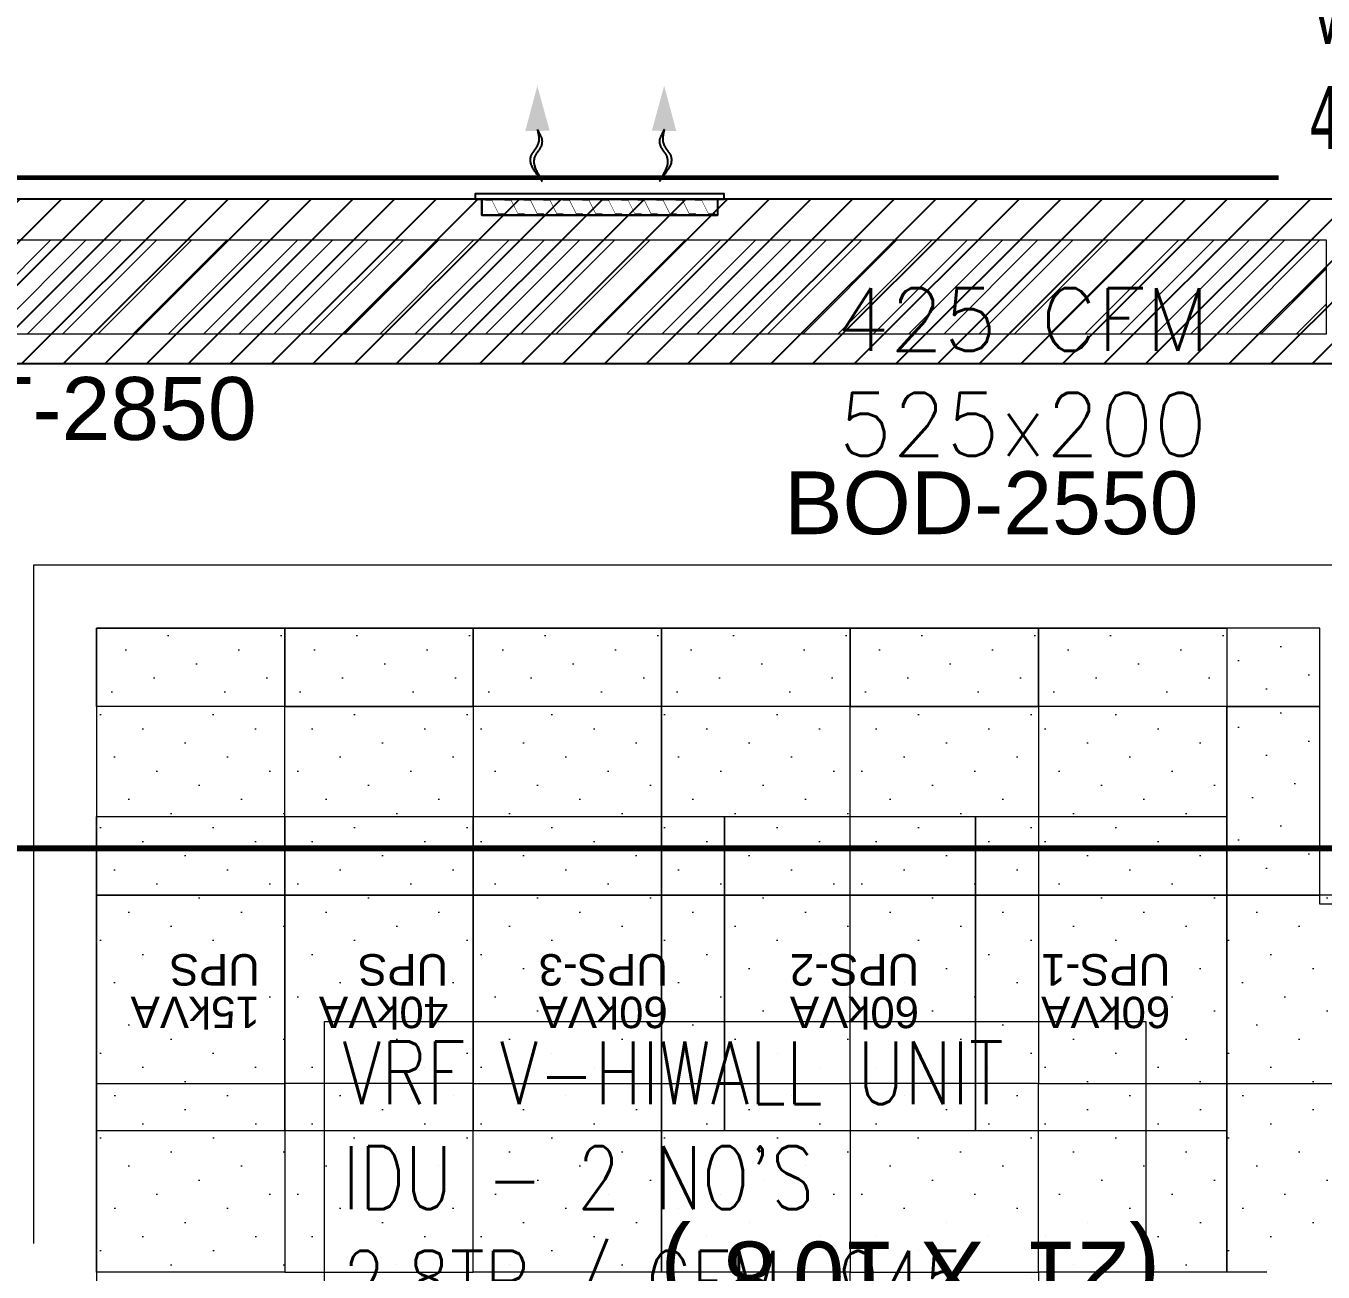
# Model space of a CAD drawing. Header units: millimetres. Extents: x -81374 to 485233, y -39075 to 157313.
# Drawn here: x 42463 to 46594, y 14884 to 18850 of the extents above; entities that cross this region are included whole.
import ezdxf
from ezdxf.enums import TextEntityAlignment as Align

# ---------------------------------------------------------------- set-up
doc = ezdxf.new("R2010")
doc.units = ezdxf.units.MM
doc.linetypes.add('HIDDEN', pattern=[0.375, 0.25, -0.125])
for name, color, linetype, lineweight in [('CB-AC CABLE TRAY', 213, 'Continuous', 15), ('DRAIN PIPE', 76, 'Continuous', 30), ('G-IMPT', 8, 'Continuous', 5), ('M HVAC GRILLE', 6, 'Continuous', 13), ('M-HVAC-EQUIP TEXT', 230, 'Continuous', 0), ('P-PIPE-IDEN', 7, 'Continuous', 9), ('VRF -COPPER PIPE', 4, 'Continuous', 9)]:
    doc.layers.add(name, color=color, linetype=linetype, lineweight=lineweight)
for name, color, linetype in [('ceilings', 253, 'Continuous'), ('M-HVAC ELLIPTICAL DUCT', 6, 'Continuous'), ('M-HVAC VRV PIPE', 152, 'Continuous'), ('M-HVAC-ELEPTICAL DUCT', 6, 'Continuous'), ('M-HVAC-GRIL', 6, 'Continuous'), ('M-HVAC-INSULATION', 8, 'Continuous'), ('M-HVAC-SUPP', 4, 'Continuous'), ('M-HVAC-TEXT', 7, 'Continuous')]:
    doc.layers.add(name, color=color, linetype=linetype)
doc.styles.add('Arial', font='arial.ttf', dxfattribs={"height": 3})
doc.styles.add('Arial_2', font='arial.ttf', dxfattribs={"height": 75})
doc.styles.add('Herbalife_Third Floor - Furniture Layout - 210201$0$CG', font='GOTHIC.TTF')
doc.styles.add('HVAC TEXT', font='Romans.shx', dxfattribs={"width": 0.8, "height": 100})
doc.styles.add('R', font='romans.shx')
doc.styles.add('romans', font='stylu.ttf', dxfattribs={"height": 125})
doc.styles.get("Standard").update_dxf_attribs({"font": 'arial.ttf'})

# ---------------------------------------------------------------- blocks, each defined once
blk = doc.blocks.new('floor plan 1')
at = {"layer": 'G-IMPT', "color": 8, "ltscale": 500}
for p, q in [((15683, -56209.4), (15683, -52559.4)), ((15483, -56009.4), (15483, -52759.4)), ((11883, -55409.4), (11883, -54409.4)), ((11883, -54409.4), (12683, -54409.4)), ((12683, -54409.4), (12683, -55409.4)), ((12683, -55409.4), (12683, -54409.4)), ((12683, -54409.4), (13483, -54409.4)), ((13483, -54409.4), (13483, -55409.4)), ((13483, -55409.4), (13483, -54409.4)), ((13483, -54409.4), (14283, -54409.4)), ((14283, -54409.4), (14283, -55409.4)), ((14283, -55409.4), (14283, -54409.4)), ((14283, -54409.4), (14883, -54409.4)), ((14883, -54409.4), (14883, -55409.4)), ((14883, -55409.4), (14883, -54409.4)), ((14883, -54409.4), (15483, -54409.4)), ((15483, -54409.4), (15483, -55409.4)), ((11386.8, -55130.2), (11586.8, -55130.2)), ((11586.8, -55130.2), (11586.8, -56009.4)), ((12683, -55409.4), (11883, -55409.4)), ((13483, -55409.4), (12683, -55409.4)), ((14283, -55409.4), (13483, -55409.4)), ((14883, -55409.4), (14283, -55409.4)), ((15483, -55409.4), (14883, -55409.4)), ((11586.8, -56009.4), (15483, -56009.4)), ((11386.8, -56209.4), (15683, -56209.4))]:
    blk.add_line(p, q, dxfattribs=at)
for s, height, style, p in [('(21\' X 10\'8")', 220, 'Herbalife_Third Floor - Furniture Layout - 210201$0$CG', (12096.1, -54056.2)), ('60kVA', 100, 'Arial', (12063, -54835.8, 0)), ('60kVA', 100, 'Arial', (12863, -54835.8, 0)), ('60kVA', 100, 'Arial', (13663, -54835.8, 0)), ('40kVA', 100, 'Arial', (14362.7, -54835.8, 0)), ('15kVA', 100, 'Arial', (14962.5, -54835.8, 0)), ('UPS-1', 100, 'Arial', (12063, -54971.4, 0)), ('UPS-2', 100, 'Arial', (12863, -54971.4, 0)), ('UPS-3', 100, 'Arial', (13663, -54971.4, 0)), ('UPS', 100, 'Arial', (14362.7, -54971.4, 0)), ('UPS', 100, 'Arial', (14962.5, -54971.4, 0))]:
    blk.add_text(s, height=height, dxfattribs=dict(at, style=style)).set_placement(p)
for rotation, p in [(359.9992, (39680.6, -4989.6, 0)), (359.9992, (35886.7, -10139.3, 0)), (270.0008, (28873.3, -20643.5, 0)), (359.9992, (11975.3, -26935.4, 0)), (359.9992, (15267.6, -26935.4, 0)), (359.9992, (26686.3, -26987.7, 0)), (270.0008, (15861.1, -28615, 0)), (89.9992, (23697.8, -33300.6, 0)), (89.9992, (23597.9, -35337.7, 0)), (89.9992, (23597.9, -37388.3, 0)), (359.9992, (13750.4, -37781.5, 0)), (89.9992, (23697.8, -40746.8, 0)), (89.9992, (23597.8, -44302.5, 0)), (89.9992, (23597.8, -46399.1, 0)), (89.9992, (23697.8, -48339.8, 0)), (89.9992, (23697.8, -54280, 0)), (359.9992, (27418.1, -55702.4, 0)), (89.9992, (9671.9, -65856.5, 0)), (359.9992, (4684.1, -67403.4, 0)), (359.9992, (8737.2, -67403.4, 0))]:
    blk.add_attdef('PARTITIONTYPE', text='', height=200, rotation=rotation, dxfattribs=at).set_placement(p, align=Align.MIDDLE_CENTER)
blk = doc.blocks.new('GRID')
at = {"layer": 'ceilings', "lineweight": 5, "transparency": 33554597}
h = blk.add_hatch(dxfattribs=at)
h.set_pattern_fill('DOTS', color=8, scale=80, angle=45)
h.paths.add_polyline_path([(56229.9, 61282.6), (56229.9, 61882.6), (56829.9, 61882.6), (56829.9, 61282.6)])
at = {"layer": 'ceilings', "color": 8, "lineweight": 5}
blk.add_lwpolyline([(56229.9, 61282.6), (56229.9, 61882.6), (56829.9, 61882.6), (56829.9, 61282.6)], close=True, dxfattribs=at)
blk = doc.blocks.new('RAAAA')
at = {"linetype": 'Continuous', "ltscale": 1000}
for points in [[(363, 0, 0), (363, 0, 0), (364, 0, 0), (364, 0, 0), (365, 0, 0), (366, 0, 0), (367, -1, 0), (368, -1, 0), (369, -1, 0), (371, -1, 0), (373, -2, 0), (374, -2, 0), (377, -2, 0), (379, -3, 0), (381, -3, 0), (384, -4, 0), (387, -4, 0), (390, -5, 0), (393, -5, 0), (397, -6, 0), (400, -6, 0), (404, -7, 0), (408, -8, 0), (412, -8, 0), (416, -9, 0), (421, -10, 0), (421, -10, 0), (425, -11, 0), (430, -11, 0), (435, -11, 0), (439, -11, 0), (444, -11, 0), (449, -11, 0), (454, -10, 0), (459, -10, 0), (464, -9, 0), (468, -7, 0), (473, -6, 0), (478, -4, 0), (483, -2, 0), (488, 0, 0), (494, 2, 0), (499, 4, 0), (504, 7, 0), (509, 10, 0), (514, 13, 0), (519, 16, 0), (525, 20, 0), (530, 24, 0), (535, 28, 0), (541, 32, 0), (546, 36, 0), (546, 36, 0), (552, 40, 0), (557, 44, 0), (563, 48, 0), (568, 51, 0), (574, 54, 0), (580, 56, 0), (586, 58, 0), (592, 60, 0), (598, 61, 0), (604, 62, 0), (610, 62, 0), (616, 62, 0), (622, 62, 0), (628, 61, 0), (635, 60, 0), (641, 59, 0), (648, 57, 0), (654, 55, 0), (661, 52, 0), (668, 49, 0), (675, 46, 0), (681, 42, 0), (688, 38, 0), (695, 33, 0), (702, 28, 0), (702, 28, 0), (709, 23, 0), (716, 19, 0), (722, 14, 0), (728, 10, 0), (734, 5, 0), (740, 1, 0), (745, -2, 0), (750, -6, 0), (755, -9, 0), (759, -13, 0), (763, -15, 0), (767, -18, 0), (771, -21, 0), (774, -23, 0), (777, -25, 0), (779, -27, 0), (782, -29, 0), (784, -31, 0), (786, -32, 0), (787, -33, 0), (789, -34, 0), (790, -35, 0), (790, -35, 0), (791, -35, 0), (791, -36, 0)], [(363, 0, 0), (363, 0, 0), (364, 0, 0), (364, 0, 0), (365, -1, 0), (366, -1, 0), (367, -2, 0), (368, -2, 0), (369, -3, 0), (371, -4, 0), (373, -5, 0), (374, -5, 0), (377, -6, 0), (379, -8, 0), (381, -9, 0), (384, -10, 0), (387, -12, 0), (390, -13, 0), (393, -15, 0), (397, -16, 0), (400, -18, 0), (404, -20, 0), (408, -22, 0), (412, -24, 0), (416, -26, 0), (421, -28, 0), (421, -28, 0), (425, -30, 0), (430, -32, 0), (435, -34, 0), (439, -35, 0), (444, -36, 0), (449, -37, 0), (454, -37, 0), (459, -38, 0), (464, -38, 0), (468, -37, 0), (473, -37, 0), (478, -36, 0), (483, -35, 0), (488, -33, 0), (494, -32, 0), (499, -30, 0), (504, -28, 0), (509, -25, 0), (514, -22, 0), (519, -19, 0), (525, -16, 0), (530, -13, 0), (535, -9, 0), (541, -5, 0), (546, 0, 0), (546, 0, 0), (552, 4, 0), (557, 8, 0), (563, 12, 0), (568, 15, 0), (574, 18, 0), (580, 21, 0), (586, 23, 0), (592, 25, 0), (598, 27, 0), (604, 28, 0), (610, 29, 0), (616, 30, 0), (622, 30, 0), (628, 31, 0), (635, 30, 0), (641, 30, 0), (648, 29, 0), (654, 28, 0), (661, 26, 0), (668, 24, 0), (675, 22, 0), (681, 20, 0), (688, 17, 0), (695, 14, 0), (702, 10, 0), (702, 10, 0), (709, 7, 0), (716, 3, 0), (722, 0, 0), (728, -3, 0), (734, -6, 0), (740, -9, 0), (745, -12, 0), (750, -14, 0), (755, -17, 0), (759, -19, 0), (763, -21, 0), (767, -23, 0), (771, -25, 0), (774, -27, 0), (777, -28, 0), (779, -30, 0), (782, -31, 0), (784, -32, 0), (786, -33, 0), (787, -34, 0), (789, -34, 0), (790, -35, 0), (790, -35, 0), (791, -35, 0), (791, -36, 0)]]:
    blk.add_polyline3d(points, dxfattribs=at)
blk.add_solid([(373, 101), (0, 0), (373, -101)], dxfattribs=at)
blk = doc.blocks.new('zw$77DE')
at = {"layer": 'M-HVAC-GRIL', "linetype": 'ByBlock'}
blk.add_lwpolyline([(0, 750), (0, 771.4), (-17.1, 771.4), (-17.1, -21.4), (0, -21.4), (0, 0), (0, 750), (51.4, 750), (51.4, 0), (0, 0), (51.4, 0), (51.4, 750), (51.4, 750)], dxfattribs=at)
at = {"layer": 'M-HVAC-GRIL', "lineweight": 0, "const_width": 1.71}
for points in [[(3.9, 678.6), (3.9, 700.1), (46.7, 721.5), (46.7, 742.9)], [(3.9, 617.2), (3.9, 638.6), (46.7, 660.1), (46.7, 681.5)], [(3.9, 555.8), (3.9, 577.2), (46.7, 598.6), (46.7, 620.1)], [(3.9, 495.6), (3.9, 517.1), (46.7, 538.5), (46.7, 559.9)], [(3.9, 444), (3.9, 465.4), (46.7, 486.8), (46.7, 508.3)], [(3.9, 381.8), (3.9, 403.2), (46.7, 424.7), (46.7, 446.1)], [(3.9, 319.7), (3.9, 341.1), (46.7, 362.5), (46.7, 384)], [(3.9, 257.5), (3.9, 279), (46.7, 300.4), (46.7, 321.8)], [(3.9, 195.4), (3.9, 216.8), (46.7, 238.2), (46.7, 259.7)], [(3.9, 133.2), (3.9, 154.7), (46.7, 176.1), (46.7, 197.5)], [(3.9, 71.8), (3.9, 93.2), (46.7, 114.7), (46.7, 136.1)], [(3.9, 10.4), (3.9, 31.8), (46.7, 53.2), (46.7, 74.7)]]:
    blk.add_lwpolyline(points, dxfattribs=at)
at = {"layer": 'M-HVAC-SUPP'}
for p, xscale, yscale, zscale, rotation in [((-360.3, 580.5), 0.3839999997941416, 0.3839999997941416, 0.3839999997941416, 359.7971218112731), ((-360.3, 176.5), -0.3839999997941415, 0.3839999997941436, 0.3839999997941436, 180.2028781887378)]:
    blk.add_blockref('RAAAA', p, dxfattribs=dict(at, xscale=xscale, yscale=yscale, zscale=zscale, rotation=rotation))
blk = doc.blocks.new('jyfhg')
at = {"layer": 'M HVAC GRILLE', "color": 7}
blk.add_blockref('zw$77DE', (-100, -700), dxfattribs=at)
blk = doc.blocks.new('*U148')
at = {"layer": 'CB-AC CABLE TRAY', "true_color": 0xa953a0}
h = blk.add_hatch(dxfattribs=at)
h.set_pattern_fill('ANSI31', color=215, scale=25)
h.set_pattern_definition([(45, (-899224.91, 1102908.81), (-56.1266008, 56.1266008), [])])
h.paths.add_polyline_path([(-88704.9, -150.4), (-88704.9, 149.6), (-83160.6, 149.6), (-83160.6, -150.4)])
at = {"layer": 'CB-AC CABLE TRAY', "color": 215, "true_color": 0xa953a0}
blk.add_lwpolyline([(-88704.9, -150.4), (-88704.9, 149.6), (-83160.6, 149.6), (-83160.6, -150.4)], close=True, dxfattribs=at)

msp = doc.modelspace()

# ---------------------------------------------------------------- hatches: boundary and pattern name
at = {"layer": 'ceilings', "lineweight": 5, "true_color": 0x136734}
h = msp.add_hatch(dxfattribs=at)
h.set_pattern_fill('DOTS', color=116, scale=80, angle=135)
h.set_pattern_definition([(135, (2460.62, -10345.16), (-134.70384, -44.90128), [0, -127])])
h.paths.add_polyline_path([(42687.8, 16934), (43287.8, 16934), (43287.8, 16684), (42687.8, 16684)])
h = msp.add_hatch(dxfattribs=at)
h.set_pattern_fill('DOTS', color=116, scale=80, angle=135)
h.set_pattern_definition([(135, (3060.62, -10345.16), (-134.70384, -44.90128), [0, -127])])
h.paths.add_polyline_path([(43287.8, 16934), (43887.8, 16934), (43887.8, 16684), (43287.8, 16684)])
h = msp.add_hatch(dxfattribs=at)
h.set_pattern_fill('DOTS', color=116, scale=80, angle=135)
h.set_pattern_definition([(135, (3660.62, -10345.16), (-134.70384, -44.90128), [0, -127])])
h.paths.add_polyline_path([(43887.8, 16934), (44487.8, 16934), (44487.8, 16684), (43887.8, 16684)])
h = msp.add_hatch(dxfattribs=at)
h.set_pattern_fill('DOTS', color=116, scale=80, angle=135)
h.set_pattern_definition([(135, (4260.62, -10345.16), (-134.70384, -44.90128), [0, -127])])
h.paths.add_polyline_path([(44487.8, 16934), (45087.8, 16934), (45087.8, 16684), (44487.8, 16684)])
h = msp.add_hatch(dxfattribs=at)
h.set_pattern_fill('DOTS', color=116, scale=80, angle=135)
h.set_pattern_definition([(135, (4860.62, -10345.16), (-134.70384, -44.90128), [0, -127])])
h.paths.add_polyline_path([(45087.8, 16934), (45687.8, 16934), (45687.8, 16684), (45087.8, 16684)])
h = msp.add_hatch(dxfattribs=at)
h.set_pattern_fill('DOTS', color=116, scale=80, angle=135)
h.set_pattern_definition([(135, (5460.62, -10345.16), (-134.70384, -44.90128), [0, -127])])
h.paths.add_polyline_path([(45687.8, 16934), (46287.8, 16934), (46287.8, 16684), (45687.8, 16684)])
h = msp.add_hatch(dxfattribs=at)
h.set_pattern_fill('DOTS', color=116, scale=80, angle=135)
h.set_pattern_definition([(135, (84715.05, 40044.27), (-134.70384, -44.90128), [0, -127])])
h.paths.add_polyline_path([(46584, 16934), (46287.8, 16934), (46287.8, 16654.8), (46584, 16654.8)])
h = msp.add_hatch(dxfattribs=at)
h.set_pattern_fill('DOTS', color=116, scale=80, angle=135)
h.set_pattern_definition([(135, (84715.05, 39473.5), (-134.70384, -44.90128), [0, -127])])
h.paths.add_polyline_path([(46584, 16684), (46287.8, 16684), (46287.8, 16084), (46584, 16084)])
at = {"layer": 'M-HVAC-INSULATION'}
h = msp.add_hatch(dxfattribs=at)
h.set_pattern_fill('ANSI31', color=26, scale=750, angle=360, style=0)
h.set_pattern_definition([(45, (496839.4, -83091.07), (-66.29126, 66.29126), [])])
h.paths.add_polyline_path([(49860.2, 18299.5), (39938.6, 18299.5), (39938.6, 17774.5), (49860.2, 17774.5)])

# ---------------------------------------------------------------- linework, layer by layer
at = {"layer": 'ceilings', "color": 8, "lineweight": 5}
for points in [[(42687.8, 16934), (43287.8, 16934), (43287.8, 16684), (42687.8, 16684)], [(43287.8, 16934), (43887.8, 16934), (43887.8, 16684), (43287.8, 16684)], [(43887.8, 16934), (44487.8, 16934), (44487.8, 16684), (43887.8, 16684)], [(44487.8, 16934), (45087.8, 16934), (45087.8, 16684), (44487.8, 16684)], [(45087.8, 16934), (45687.8, 16934), (45687.8, 16684), (45087.8, 16684)], [(45687.8, 16934), (46287.8, 16934), (46287.8, 16684), (45687.8, 16684)], [(46584, 16934), (46287.8, 16934), (46287.8, 16684), (46584, 16684)], [(46584, 16684), (46287.8, 16684), (46287.8, 16084), (46584, 16084)]]:
    msp.add_lwpolyline(points, close=True, dxfattribs=at)
at = {"layer": 'DRAIN PIPE', "color": 76, "linetype": 'Continuous', "const_width": 20}
msp.add_lwpolyline([(40905.5, 16072.7), (40905.5, 16232.8), (49224.4, 16232.8)], dxfattribs=at)
at = {"layer": 'M-HVAC ELLIPTICAL DUCT', "linetype": 'Continuous'}
for p, q in [((49860.2, 18299.5), (39938.6, 18299.5)), ((49860.2, 17774.5), (39938.6, 17774.5))]:
    msp.add_line(p, q, dxfattribs=at)
at = {"layer": 'VRF -COPPER PIPE', "color": 0}
msp.add_lwpolyline([(43414.6, 15681.4), (46029.9, 15681.4), (46029.9, 13900.8), (43414.6, 13900.8)], close=True, dxfattribs=at)

# ---------------------------------------------------------------- block references
at = {"linetype": 'Continuous', "rotation": 180}
msp.add_blockref('floor plan 1', (58170.8, -39075.4), dxfattribs=at)
at = {"layer": 'CB-AC CABLE TRAY', "color": 4, "linetype": 'HIDDEN', "rotation": 359.9997198436913}
msp.add_blockref('*U148', (129764.9, 18019.5), dxfattribs=at)
at = {"layer": 'ceilings', "xscale": -1}
for p, rotation in [((-18594.8, -40145.8), 269.9999999999999), ((-17394.8, -40145.8), 269.9999999999999), ((-16794.8, -40145.8), 269.9999999999999), ((-15594.8, -40145.8), 269.9999999999999), ((-18594.8, -40745.8), 269.9999999999999), ((-17394.8, -40745.8), 269.9999999999999), ((-16794.8, -40745.8), 269.9999999999999), ((-15594.8, -40745.8), 269.9999999999999), ((-14994.8, -40745.8), 269.9999999999999), ((105170.4, 71713.9), 89.99999999999987), ((106970.4, 71713.9), 89.99999999999987)]:
    msp.add_blockref('GRID', p, dxfattribs=dict(at, rotation=rotation))
at = {"layer": 'ceilings'}
for p, rotation in [((105170.4, -40145.8), 89.99999999999999), ((106970.4, -40145.8), 89.99999999999999), ((105170.4, -40745.8), 89.99999999999999), ((106970.4, -40745.8), 89.99999999999999), ((-18594.8, 71713.9), 270), ((-17394.8, 71713.9), 270), ((-16794.8, 71713.9), 270), ((-15594.8, 71713.9), 270), ((-14994.8, 71713.9), 270), ((106970.4, -41945.8), 89.99999999999999)]:
    msp.add_blockref('GRID', p, dxfattribs=dict(at, rotation=rotation))
at = {"layer": 'M HVAC GRILLE', "color": 0, "rotation": 270}
msp.add_blockref('jyfhg', (44615.5, 18199.5, 0), dxfattribs=at)

# ---------------------------------------------------------------- texts
at = {"layer": 'M-HVAC-ELEPTICAL DUCT', "char_height": 200, "attachment_point": 1}
for s, insert in [('BOCT-2850', (41707.7, 17732.9, 1198.1)), ('BOD-2550', (44877.6, 17432.7, 1198.1))]:
    msp.add_mtext(s, dxfattribs=dict(at, insert=insert))
at = {"layer": 'M-HVAC-EQUIP TEXT', "color": 0, "insert": (43471.5, 15618), "char_height": 200, "width": 2764.508, "attachment_point": 1, "style": 'HVAC TEXT'}
msp.add_mtext("{\\H0.99999x;VRF V-HIWALL UNIT IDU - 2 NO'S\\P2.8TR / CFM-945\\PMODEL:-VHW-34\\P1350WX258DX326H}", dxfattribs=at)
at = {"layer": 'M-HVAC-TEXT', "color": 7, "insert": (45638.4, 18015.9, 0), "char_height": 200, "width": 13359.771, "attachment_point": 2, "style": 'R'}
msp.add_mtext('425 CFM\\P525x200', dxfattribs=at)

# ---------------------------------------------------------------- next in the draw order: texts
at = {"layer": 'M-HVAC-TEXT', "char_height": 200, "width": 1193.907, "attachment_point": 7, "style": 'romans', "bg_fill": 2}
for s, insert in [('{\\W0.75;\\T0.75;\\C4;S-5/8-5RMT \\P\\pxt5.333333;L-3/8-5RMT}', (41227.6, 14338.4)), ('{\\W0.75;\\T0.75;\\C171;S-5/8-7RMT \\P\\pxt5.333333;L-3/8-7RMT}', (46515.2, 14312.8))]:
    msp.add_mtext(s, dxfattribs=dict(at, insert=insert))

# ---------------------------------------------------------------- next in the draw order: linework, layer by layer
at = {"layer": 'M-HVAC VRV PIPE', "color": 6, "linetype": 'Continuous', "elevation": 0}
msp.add_lwpolyline([(35955.9, -11961.6, 15, 15, 0), (35237.4, -11961.6, 15, 15, 0), (35240.7, 13048.3, 15, 15, 0), (40936.3, 13048.3, 15, 15, 0), (40936.3, 13048.3, 15, 15, 0), (40903.3, 18367.2, 15, 15, 0), (46651, 18367.2, 0, 0, 0)], format="xyseb", dxfattribs=at)

# ---------------------------------------------------------------- next in the draw order: texts
at = {"layer": 'P-PIPE-IDEN', "insert": (46553.1, 18992.6), "char_height": 200, "width": 463.749, "attachment_point": 1, "style": 'Arial_2', "bg_fill": 2}
msp.add_mtext('{\\W0.6;\\T0.75;\\C1;VRY-5-6-I\\P4.0TR}', dxfattribs=at)

doc.saveas('drawing.dxf')
